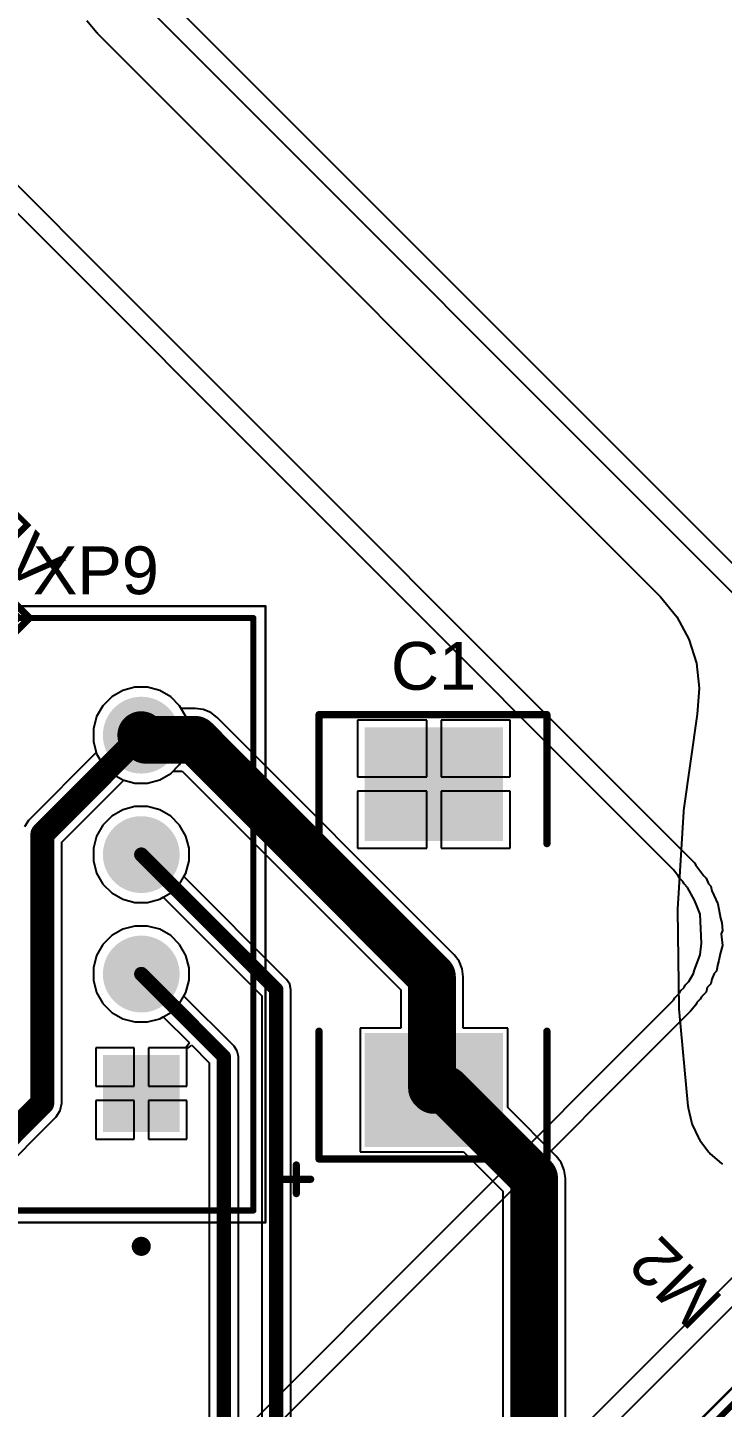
# Model space of a CAD drawing. Header units: millimetres. Extents: x 95 to 305, y 96 to 295.
# Drawn here: x 159.39 to 173.95, y 190.23 to 219.11 of the extents above; entities that cross this region are included whole.
import ezdxf

# ---------------------------------------------------------------- set-up
doc = ezdxf.new("R2010")
doc.units = ezdxf.units.MM
for name, color, linetype in [('BottomLayer', 5, 'Continuous'), ('BottomOverlay', 54, 'Continuous'), ('BottomPaste', 16, 'Continuous'), ('BottomSolder', 6, 'Continuous'), ('Mechanical1', 6, 'Continuous'), ('Mechanical11', 56, 'Continuous'), ('Mechanical13', 56, 'Continuous'), ('Mechanical15', 56, 'Continuous'), ('MultiLayer', 9, 'Continuous'), ('PadHoleLayer', 156, 'Continuous'), ('TopLayer', 1, 'Continuous'), ('TopOverlay', 2, 'Continuous'), ('TopPaste', 8, 'Continuous'), ('TopSolder', 216, 'Continuous')]:
    doc.layers.add(name, color=color, linetype=linetype)
doc.styles.add('Arial', font='arial.ttf', dxfattribs={"height": 0.2})

# ---------------------------------------------------------------- blocks, each defined once
blk = doc.blocks.new('JST_XH_2_36')
at = {"layer": 'BottomLayer'}
blk.add_hatch(color=5, dxfattribs=at).paths.add_polyline_path([(-2.038, 0.263), (-0.463, 0.263), (-0.463, -1.313), (-2.038, -1.313)])
h = blk.add_hatch(color=5, dxfattribs=at)
edge = h.paths.add_edge_path()
edge.add_arc((1.25, -0.525), 0.787, 0, 360)
at = {"layer": 'BottomSolder'}
blk.add_hatch(color=6, dxfattribs=at).paths.add_polyline_path([(-2.088, 0.313), (-0.413, 0.313), (-0.413, -1.363), (-2.088, -1.363)])
h = blk.add_hatch(color=6, dxfattribs=at)
edge = h.paths.add_edge_path()
edge.add_arc((1.25, -0.525), 0.837, 0, 360)
at = {"layer": 'MultiLayer'}
h = blk.add_hatch(color=9, dxfattribs=at)
edge = h.paths.add_edge_path()
edge.add_arc((1.25, -0.525), 0.787, 0, 360)
at = {"layer": 'PadHoleLayer'}
h = blk.add_hatch(color=156, dxfattribs=at)
edge = h.paths.add_edge_path()
edge.add_arc((-1.25, -0.525), 0.525, 0, 360)
h = blk.add_hatch(color=156, dxfattribs=at)
edge = h.paths.add_edge_path()
edge.add_arc((1.25, -0.525), 0.525, 0, 360)
at = {"layer": 'TopLayer'}
blk.add_hatch(color=1, dxfattribs=at).paths.add_polyline_path([(-2.038, 0.263), (-0.463, 0.263), (-0.463, -1.313), (-2.038, -1.313)])
h = blk.add_hatch(color=1, dxfattribs=at)
edge = h.paths.add_edge_path()
edge.add_arc((1.25, -0.525), 0.787, 0, 360)
at = {"layer": 'TopSolder'}
blk.add_hatch(color=216, dxfattribs=at).paths.add_polyline_path([(-2.088, 0.313), (-0.413, 0.313), (-0.413, -1.363), (-2.088, -1.363)])
h = blk.add_hatch(color=216, dxfattribs=at)
edge = h.paths.add_edge_path()
edge.add_arc((1.25, -0.525), 0.837, 0, 360)
at = {"layer": 'Mechanical13', "const_width": 0.127}
for points in [[(-3.7, 2.875), (-3.7, -2.875)], [(3.7, 2.875), (-3.7, 2.875)], [(3.7, 2.875), (3.7, -2.875)], [(3.7, -2.875), (-3.7, -2.875)]]:
    blk.add_lwpolyline(points, dxfattribs=at)
at = {"layer": 'Mechanical13'}
for points, const_width in [([(-3.732, 2.875, 1), (-3.668, 2.875, 1)], 0.0635), ([(-3.732, 2.875, 1), (-3.668, 2.875, 1)], 0.0635), ([(3.668, 2.875, 1), (3.732, 2.875, 1)], 0.0635), ([(3.668, 2.875, 1), (3.732, 2.875, 1)], 0.0635), ([(-4.35, -0.525, 1), (-4.55, -0.525, 1)], 0.2), ([(-4.6, -0.525, 1), (-4.5, -0.525, 1)], 0.1), ([(-4.4, -0.525, 1), (-4.3, -0.525, 1)], 0.1), ([(-3.732, -2.875, 1), (-3.668, -2.875, 1)], 0.0635), ([(-3.732, -2.875, 1), (-3.668, -2.875, 1)], 0.0635), ([(3.668, -2.875, 1), (3.732, -2.875, 1)], 0.0635), ([(3.668, -2.875, 1), (3.732, -2.875, 1)], 0.0635)]:
    blk.add_lwpolyline(points, format="xyb", close=True, dxfattribs=dict(at, const_width=const_width))
at = {"layer": 'Mechanical15', "const_width": 0.05}
for points in [[(-3.95, 3.125), (-3.95, -3.125)], [(3.95, 3.125), (-3.95, 3.125)], [(3.95, 3.125), (3.95, -3.125)], [(3.95, -3.125), (-3.95, -3.125)]]:
    blk.add_lwpolyline(points, dxfattribs=at)
at = {"layer": 'Mechanical15', "const_width": 0.025}
for points in [[(-3.962, 3.125, 1), (-3.938, 3.125, 1)], [(-3.962, 3.125, 1), (-3.938, 3.125, 1)], [(3.938, 3.125, 1), (3.963, 3.125, 1)], [(3.938, 3.125, 1), (3.963, 3.125, 1)], [(-3.962, -3.125, 1), (-3.938, -3.125, 1)], [(-3.962, -3.125, 1), (-3.938, -3.125, 1)], [(3.938, -3.125, 1), (3.963, -3.125, 1)], [(3.938, -3.125, 1), (3.963, -3.125, 1)]]:
    blk.add_lwpolyline(points, format="xyb", close=True, dxfattribs=at)
at = {"layer": 'TopOverlay', "const_width": 0.127}
for points in [[(-3.7, 2.875), (-3.7, -2.875)], [(3.7, 2.875), (-3.7, 2.875)], [(3.7, 2.875), (3.7, -2.875)], [(3.7, -2.875), (-3.7, -2.875)]]:
    blk.add_lwpolyline(points, dxfattribs=at)
at = {"layer": 'TopOverlay'}
for points, const_width in [([(-3.732, 2.875, 1), (-3.668, 2.875, 1)], 0.0635), ([(-3.732, 2.875, 1), (-3.668, 2.875, 1)], 0.0635), ([(3.668, 2.875, 1), (3.732, 2.875, 1)], 0.0635), ([(3.668, 2.875, 1), (3.732, 2.875, 1)], 0.0635), ([(-4.35, -0.525, 1), (-4.55, -0.525, 1)], 0.2), ([(-4.6, -0.525, 1), (-4.5, -0.525, 1)], 0.1), ([(-4.4, -0.525, 1), (-4.3, -0.525, 1)], 0.1), ([(-3.732, -2.875, 1), (-3.668, -2.875, 1)], 0.0635), ([(-3.732, -2.875, 1), (-3.668, -2.875, 1)], 0.0635), ([(3.668, -2.875, 1), (3.732, -2.875, 1)], 0.0635), ([(3.668, -2.875, 1), (3.732, -2.875, 1)], 0.0635)]:
    blk.add_lwpolyline(points, format="xyb", close=True, dxfattribs=dict(at, const_width=const_width))
blk = doc.blocks.new('JST_XH_4_43')
at = {"layer": 'BottomLayer'}
blk.add_hatch(color=5, dxfattribs=at).paths.add_polyline_path([(-4.504, 0.229), (-2.996, 0.229), (-2.996, -1.279), (-4.504, -1.279)])
h = blk.add_hatch(color=5, dxfattribs=at)
edge = h.paths.add_edge_path()
edge.add_arc((-1.25, -0.525), 0.754, 0, 360)
h = blk.add_hatch(color=5, dxfattribs=at)
edge = h.paths.add_edge_path()
edge.add_arc((1.25, -0.525), 0.754, 0, 360)
h = blk.add_hatch(color=5, dxfattribs=at)
edge = h.paths.add_edge_path()
edge.add_arc((3.75, -0.525), 0.754, 0, 360)
at = {"layer": 'BottomSolder'}
blk.add_hatch(color=6, dxfattribs=at).paths.add_polyline_path([(-4.554, 0.279), (-2.946, 0.279), (-2.946, -1.329), (-4.554, -1.329)])
h = blk.add_hatch(color=6, dxfattribs=at)
edge = h.paths.add_edge_path()
edge.add_arc((-1.25, -0.525), 0.804, 0, 360)
h = blk.add_hatch(color=6, dxfattribs=at)
edge = h.paths.add_edge_path()
edge.add_arc((1.25, -0.525), 0.804, 0, 360)
h = blk.add_hatch(color=6, dxfattribs=at)
edge = h.paths.add_edge_path()
edge.add_arc((3.75, -0.525), 0.804, 0, 360)
at = {"layer": 'MultiLayer'}
h = blk.add_hatch(color=9, dxfattribs=at)
edge = h.paths.add_edge_path()
edge.add_arc((-1.25, -0.525), 0.754, 0, 360)
h = blk.add_hatch(color=9, dxfattribs=at)
edge = h.paths.add_edge_path()
edge.add_arc((1.25, -0.525), 0.754, 0, 360)
h = blk.add_hatch(color=9, dxfattribs=at)
edge = h.paths.add_edge_path()
edge.add_arc((3.75, -0.525), 0.754, 0, 360)
at = {"layer": 'PadHoleLayer'}
h = blk.add_hatch(color=156, dxfattribs=at)
edge = h.paths.add_edge_path()
edge.add_arc((-3.75, -0.525), 0.5, 0, 360)
h = blk.add_hatch(color=156, dxfattribs=at)
edge = h.paths.add_edge_path()
edge.add_arc((-1.25, -0.525), 0.5, 0, 360)
h = blk.add_hatch(color=156, dxfattribs=at)
edge = h.paths.add_edge_path()
edge.add_arc((1.25, -0.525), 0.5, 0, 360)
h = blk.add_hatch(color=156, dxfattribs=at)
edge = h.paths.add_edge_path()
edge.add_arc((3.75, -0.525), 0.5, 0, 360)
at = {"layer": 'TopLayer'}
blk.add_hatch(color=1, dxfattribs=at).paths.add_polyline_path([(-4.504, 0.229), (-2.996, 0.229), (-2.996, -1.279), (-4.504, -1.279)])
h = blk.add_hatch(color=1, dxfattribs=at)
edge = h.paths.add_edge_path()
edge.add_arc((-1.25, -0.525), 0.754, 0, 360)
h = blk.add_hatch(color=1, dxfattribs=at)
edge = h.paths.add_edge_path()
edge.add_arc((1.25, -0.525), 0.754, 0, 360)
h = blk.add_hatch(color=1, dxfattribs=at)
edge = h.paths.add_edge_path()
edge.add_arc((3.75, -0.525), 0.754, 0, 360)
at = {"layer": 'TopSolder'}
blk.add_hatch(color=216, dxfattribs=at).paths.add_polyline_path([(-4.554, 0.279), (-2.946, 0.279), (-2.946, -1.329), (-4.554, -1.329)])
h = blk.add_hatch(color=216, dxfattribs=at)
edge = h.paths.add_edge_path()
edge.add_arc((-1.25, -0.525), 0.804, 0, 360)
h = blk.add_hatch(color=216, dxfattribs=at)
edge = h.paths.add_edge_path()
edge.add_arc((1.25, -0.525), 0.804, 0, 360)
h = blk.add_hatch(color=216, dxfattribs=at)
edge = h.paths.add_edge_path()
edge.add_arc((3.75, -0.525), 0.804, 0, 360)
at = {"layer": 'Mechanical13', "const_width": 0.127}
for points in [[(-6.2, 2.875), (-6.2, -2.875)], [(-6.2, 2.875), (6.2, 2.875)], [(6.2, 2.875), (6.2, -2.875)], [(-6.2, -2.875), (6.2, -2.875)]]:
    blk.add_lwpolyline(points, dxfattribs=at)
at = {"layer": 'Mechanical13'}
for points, const_width in [([(-6.232, 2.875, 1), (-6.168, 2.875, 1)], 0.0635), ([(-6.232, 2.875, 1), (-6.168, 2.875, 1)], 0.0635), ([(6.168, 2.875, 1), (6.232, 2.875, 1)], 0.0635), ([(6.168, 2.875, 1), (6.232, 2.875, 1)], 0.0635), ([(-6.85, -0.525, 1), (-7.05, -0.525, 1)], 0.2), ([(-7.1, -0.525, 1), (-7, -0.525, 1)], 0.1), ([(-6.9, -0.525, 1), (-6.8, -0.525, 1)], 0.1), ([(-6.232, -2.875, 1), (-6.168, -2.875, 1)], 0.0635), ([(-6.232, -2.875, 1), (-6.168, -2.875, 1)], 0.0635), ([(6.168, -2.875, 1), (6.232, -2.875, 1)], 0.0635), ([(6.168, -2.875, 1), (6.232, -2.875, 1)], 0.0635)]:
    blk.add_lwpolyline(points, format="xyb", close=True, dxfattribs=dict(at, const_width=const_width))
at = {"layer": 'Mechanical15', "const_width": 0.05}
for points in [[(-6.45, 3.125), (-6.45, -3.125)], [(-6.45, 3.125), (6.45, 3.125)], [(6.45, 3.125), (6.45, -3.125)], [(-6.45, -3.125), (6.45, -3.125)]]:
    blk.add_lwpolyline(points, dxfattribs=at)
at = {"layer": 'Mechanical15', "const_width": 0.025}
for points in [[(-6.462, 3.125, 1), (-6.438, 3.125, 1)], [(-6.462, 3.125, 1), (-6.438, 3.125, 1)], [(6.438, 3.125, 1), (6.462, 3.125, 1)], [(6.438, 3.125, 1), (6.462, 3.125, 1)], [(-6.462, -3.125, 1), (-6.438, -3.125, 1)], [(-6.462, -3.125, 1), (-6.438, -3.125, 1)], [(6.438, -3.125, 1), (6.462, -3.125, 1)], [(6.438, -3.125, 1), (6.462, -3.125, 1)]]:
    blk.add_lwpolyline(points, format="xyb", close=True, dxfattribs=at)
at = {"layer": 'TopOverlay', "const_width": 0.127}
for points in [[(-6.2, 2.875), (-6.2, -2.875)], [(-6.2, 2.875), (6.2, 2.875)], [(6.2, 2.875), (6.2, -2.875)], [(-6.2, -2.875), (6.2, -2.875)]]:
    blk.add_lwpolyline(points, dxfattribs=at)
at = {"layer": 'TopOverlay'}
for points, const_width in [([(-6.232, 2.875, 1), (-6.168, 2.875, 1)], 0.0635), ([(-6.232, 2.875, 1), (-6.168, 2.875, 1)], 0.0635), ([(6.168, 2.875, 1), (6.232, 2.875, 1)], 0.0635), ([(6.168, 2.875, 1), (6.232, 2.875, 1)], 0.0635), ([(-6.85, -0.525, 1), (-7.05, -0.525, 1)], 0.2), ([(-7.1, -0.525, 1), (-7, -0.525, 1)], 0.1), ([(-6.9, -0.525, 1), (-6.8, -0.525, 1)], 0.1), ([(-6.232, -2.875, 1), (-6.168, -2.875, 1)], 0.0635), ([(-6.232, -2.875, 1), (-6.168, -2.875, 1)], 0.0635), ([(6.168, -2.875, 1), (6.232, -2.875, 1)], 0.0635), ([(6.168, -2.875, 1), (6.232, -2.875, 1)], 0.0635)]:
    blk.add_lwpolyline(points, format="xyb", close=True, dxfattribs=dict(at, const_width=const_width))
blk = doc.blocks.new('DO_214AC__SMA__B_55')
at = {"layer": 'BottomLayer'}
for points in [[(-2.95, 1.047), (-0.95, 1.047), (-0.95, -1.053), (-2.95, -1.053)], [(0.95, 1.047), (2.95, 1.047), (2.95, -1.053), (0.95, -1.053)]]:
    blk.add_hatch(color=5, dxfattribs=at).paths.add_polyline_path(points)
at = {"layer": 'BottomPaste'}
for points in [[(-2.95, 1.047), (-0.95, 1.047), (-0.95, -1.053), (-2.95, -1.053)], [(0.95, 1.047), (2.95, 1.047), (2.95, -1.053), (0.95, -1.053)]]:
    blk.add_hatch(color=16, dxfattribs=at).paths.add_polyline_path(points)
at = {"layer": 'BottomSolder'}
for points in [[(-3, 1.097), (-0.9, 1.097), (-0.9, -1.103), (-3, -1.103)], [(0.9, 1.097), (3, 1.097), (3, -1.103), (0.9, -1.103)]]:
    blk.add_hatch(color=6, dxfattribs=at).paths.add_polyline_path(points)
at = {"layer": 'BottomOverlay'}
for points, const_width in [([(-3.25, -1.6), (-3.25, 1.6)], 0.15), ([(-0.9, 1.6), (-3.25, 1.6)], 0.15), ([(3.225, 1.6), (0.875, 1.6)], 0.15), ([(3.225, -1.6), (3.225, 1.6)], 0.15), ([(-0.725, -1.05), (-0.725, 1.05)], 0.12), ([(-0.9, -1.6), (-3.25, -1.6)], 0.15), ([(3.225, -1.6), (0.875, -1.6)], 0.15)]:
    blk.add_lwpolyline(points, dxfattribs=dict(at, const_width=const_width))
for points, const_width in [([(-3.288, 1.6, 1), (-3.213, 1.6, 1)], 0.075), ([(-3.288, 1.6, 1), (-3.213, 1.6, 1)], 0.075), ([(-0.938, 1.6, 1), (-0.863, 1.6, 1)], 0.075), ([(0.837, 1.6, 1), (0.913, 1.6, 1)], 0.075), ([(3.187, 1.6, 1), (3.262, 1.6, 1)], 0.075), ([(3.187, 1.6, 1), (3.262, 1.6, 1)], 0.075), ([(-0.755, 1.05, 1), (-0.695, 1.05, 1)], 0.06), ([(-0.755, -1.05, 1), (-0.695, -1.05, 1)], 0.06), ([(-3.288, -1.6, 1), (-3.213, -1.6, 1)], 0.075), ([(-3.288, -1.6, 1), (-3.213, -1.6, 1)], 0.075), ([(-0.938, -1.6, 1), (-0.863, -1.6, 1)], 0.075), ([(0.837, -1.6, 1), (0.913, -1.6, 1)], 0.075), ([(3.187, -1.6, 1), (3.262, -1.6, 1)], 0.075), ([(3.187, -1.6, 1), (3.262, -1.6, 1)], 0.075)]:
    blk.add_lwpolyline(points, format="xyb", close=True, dxfattribs=dict(at, const_width=const_width))
at = {"layer": 'Mechanical1', "const_width": 0.1}
for points in [[(-2.612, -1.45), (-2.612, 1.45)], [(2.588, 1.45), (-2.612, 1.45)], [(2.588, -1.45), (2.588, 1.45)], [(2.588, -1.45), (-2.612, -1.45)]]:
    blk.add_lwpolyline(points, dxfattribs=at)
at = {"layer": 'Mechanical1', "const_width": 0.05}
for points in [[(-2.637, 1.45, 1), (-2.587, 1.45, 1)], [(-2.637, 1.45, 1), (-2.587, 1.45, 1)], [(2.563, 1.45, 1), (2.613, 1.45, 1)], [(2.563, 1.45, 1), (2.613, 1.45, 1)], [(-2.637, -1.45, 1), (-2.587, -1.45, 1)], [(-2.637, -1.45, 1), (-2.587, -1.45, 1)], [(2.563, -1.45, 1), (2.613, -1.45, 1)], [(2.563, -1.45, 1), (2.613, -1.45, 1)]]:
    blk.add_lwpolyline(points, format="xyb", close=True, dxfattribs=at)
at = {"layer": 'Mechanical11', "const_width": 0.1}
for points in [[(-3.112, -1.45), (-3.112, 1.45)], [(3.088, 1.45), (-3.112, 1.45)], [(3.088, -1.45), (3.088, 1.45)], [(3.088, -1.45), (-3.112, -1.45)]]:
    blk.add_lwpolyline(points, dxfattribs=at)
at = {"layer": 'Mechanical11', "const_width": 0.05}
for points in [[(-3.137, 1.45, 1), (-3.087, 1.45, 1)], [(-3.137, 1.45, 1), (-3.087, 1.45, 1)], [(3.063, 1.45, 1), (3.113, 1.45, 1)], [(3.063, 1.45, 1), (3.113, 1.45, 1)], [(-3.137, -1.45, 1), (-3.087, -1.45, 1)], [(-3.137, -1.45, 1), (-3.087, -1.45, 1)], [(3.063, -1.45, 1), (3.113, -1.45, 1)], [(3.063, -1.45, 1), (3.113, -1.45, 1)]]:
    blk.add_lwpolyline(points, format="xyb", close=True, dxfattribs=at)
blk = doc.blocks.new('CAP_TANT_D_196')
at = {"layer": 'TopLayer'}
for points in [[(-4.323, 1.391), (-2.037, 1.391), (-2.037, -1.403), (-4.323, -1.403)], [(2.077, 1.391), (4.363, 1.391), (4.363, -1.403), (2.077, -1.403)]]:
    blk.add_hatch(color=1, dxfattribs=at).paths.add_polyline_path(points)
at = {"layer": 'TopPaste'}
for points in [[(-4.323, 1.391), (-2.037, 1.391), (-2.037, -1.403), (-4.323, -1.403)], [(2.077, 1.391), (4.363, 1.391), (4.363, -1.403), (2.077, -1.403)]]:
    blk.add_hatch(color=8, dxfattribs=at).paths.add_polyline_path(points)
at = {"layer": 'TopSolder'}
for points in [[(-4.373, 1.441), (-1.987, 1.441), (-1.987, -1.453), (-4.373, -1.453)], [(2.027, 1.441), (4.413, 1.441), (4.413, -1.453), (2.027, -1.453)]]:
    blk.add_hatch(color=216, dxfattribs=at).paths.add_polyline_path(points)
at = {"layer": 'TopOverlay', "const_width": 0.15}
for points in [[(-5.05, 3.175), (-5.05, 2.575)], [(-4.75, 2.875), (-5.35, 2.875)], [(-4.625, 2.4), (-1.95, 2.4)], [(-4.625, 2.4), (-4.625, -2.375)], [(1.975, 2.4), (4.675, 2.4)], [(4.675, 2.4), (4.675, -2.375)], [(-4.625, -2.375), (-1.95, -2.375)], [(1.975, -2.375), (4.675, -2.375)]]:
    blk.add_lwpolyline(points, dxfattribs=at)
at = {"layer": 'TopOverlay', "const_width": 0.075}
for points in [[(-5.088, 3.175, 1), (-5.012, 3.175, 1)], [(-5.388, 2.875, 1), (-5.313, 2.875, 1)], [(-4.788, 2.875, 1), (-4.713, 2.875, 1)], [(-5.088, 2.575, 1), (-5.012, 2.575, 1)], [(-4.663, 2.4, 1), (-4.588, 2.4, 1)], [(-4.663, 2.4, 1), (-4.588, 2.4, 1)], [(-1.987, 2.4, 1), (-1.912, 2.4, 1)], [(1.937, 2.4, 1), (2.013, 2.4, 1)], [(4.638, 2.4, 1), (4.713, 2.4, 1)], [(4.638, 2.4, 1), (4.713, 2.4, 1)], [(-4.663, -2.375, 1), (-4.588, -2.375, 1)], [(-4.663, -2.375, 1), (-4.588, -2.375, 1)], [(-1.987, -2.375, 1), (-1.912, -2.375, 1)], [(1.937, -2.375, 1), (2.013, -2.375, 1)], [(4.638, -2.375, 1), (4.713, -2.375, 1)], [(4.638, -2.375, 1), (4.713, -2.375, 1)]]:
    blk.add_lwpolyline(points, format="xyb", close=True, dxfattribs=at)

msp = doc.modelspace()

# ---------------------------------------------------------------- linework, layer by layer
at = {"layer": 'BottomLayer'}
for p, q in [((160.633, 219.261), (160.839, 219.004)), ((160.839, 219.004), (160.85, 218.995)), ((160.85, 218.995), (160.857, 218.983)), ((160.857, 218.983), (172.648, 207.193)), ((172.648, 207.193), (172.991, 206.776)), ((172.991, 206.776), (173.243, 206.312)), ((173.243, 206.312), (173.4, 205.809)), ((173.4, 205.809), (173.459, 205.285)), ((161.155, 205.103), (160.968, 204.916)), ((161.383, 205.236), (161.155, 205.103)), ((161.639, 205.304), (161.383, 205.236)), ((161.903, 205.304), (161.639, 205.304)), ((162.159, 205.236), (161.903, 205.304)), ((162.387, 205.103), (162.159, 205.236)), ((162.574, 204.916), (162.387, 205.103)), ((173.459, 205.285), (173.415, 204.742)), ((160.968, 204.916), (160.835, 204.688)), ((162.707, 204.688), (162.574, 204.916)), ((160.835, 204.688), (160.767, 204.432)), ((162.775, 204.432), (162.707, 204.688)), ((173.415, 204.742), (173.133, 202.722)), ((160.767, 204.432), (160.767, 204.168)), ((162.775, 204.168), (162.775, 204.432)), ((160.829, 203.935), (159.41, 202.516)), ((160.767, 204.168), (160.829, 203.935)), ((162.574, 203.684), (162.707, 203.912)), ((162.707, 203.912), (162.775, 204.168)), ((162.387, 203.497), (162.574, 203.684)), ((160.106, 202.059), (161.406, 203.358)), ((161.406, 203.358), (161.639, 203.296)), ((161.903, 203.296), (162.159, 203.364)), ((162.159, 203.364), (162.387, 203.497)), ((161.639, 203.296), (161.903, 203.296)), ((161.639, 202.804), (161.383, 202.736)), ((161.903, 202.804), (161.639, 202.804)), ((162.159, 202.736), (161.903, 202.804)), ((159.41, 202.516), (159.322, 202.384)), ((161.155, 202.603), (160.968, 202.416)), ((161.383, 202.736), (161.155, 202.603)), ((162.387, 202.603), (162.159, 202.736)), ((162.574, 202.416), (162.387, 202.603)), ((173.131, 202.702), (173.003, 200.659)), ((173.133, 202.712), (173.131, 202.702)), ((173.133, 202.722), (173.133, 202.712)), ((160.835, 202.188), (160.767, 201.932)), ((160.968, 202.416), (160.835, 202.188)), ((162.707, 202.188), (162.574, 202.416)), ((162.775, 201.932), (162.707, 202.188)), ((160.106, 196.599), (160.106, 202.059)), ((160.767, 201.932), (160.767, 201.668)), ((162.775, 201.668), (162.775, 201.932)), ((160.767, 201.668), (160.835, 201.412)), ((162.707, 201.412), (162.775, 201.668)), ((160.835, 201.412), (160.968, 201.184)), ((162.574, 201.184), (162.707, 201.412)), ((160.968, 201.184), (161.155, 200.997)), ((162.387, 200.997), (162.574, 201.184)), ((161.155, 200.997), (161.383, 200.864)), ((161.383, 200.864), (161.639, 200.796)), ((161.639, 200.796), (161.903, 200.796)), ((161.903, 200.796), (162.159, 200.864)), ((162.159, 200.864), (162.387, 200.997)), ((173.003, 200.659), (173.005, 200.649)), ((173.005, 200.649), (173.003, 200.639)), ((173.003, 200.639), (173.032, 198.592)), ((161.383, 200.236), (161.155, 200.103)), ((161.639, 200.304), (161.383, 200.236)), ((161.903, 200.304), (161.639, 200.304)), ((162.159, 200.236), (161.903, 200.304)), ((162.387, 200.103), (162.159, 200.236)), ((160.968, 199.916), (160.835, 199.688)), ((161.155, 200.103), (160.968, 199.916)), ((162.574, 199.916), (162.387, 200.103)), ((162.707, 199.688), (162.574, 199.916)), ((160.835, 199.688), (160.767, 199.432)), ((162.775, 199.432), (162.707, 199.688)), ((160.767, 199.432), (160.767, 199.168)), ((162.775, 199.168), (162.775, 199.432)), ((160.767, 199.168), (160.835, 198.912)), ((162.707, 198.912), (162.775, 199.168)), ((160.835, 198.912), (160.968, 198.684)), ((162.574, 198.684), (162.707, 198.912)), ((160.968, 198.684), (161.155, 198.497)), ((161.155, 198.497), (161.383, 198.364)), ((162.159, 198.364), (162.387, 198.497)), ((162.387, 198.497), (162.574, 198.684)), ((173.032, 198.592), (173.034, 198.583)), ((173.034, 198.583), (173.033, 198.573)), ((173.033, 198.573), (173.219, 196.534)), ((161.383, 198.364), (161.639, 198.296)), ((161.639, 198.296), (161.903, 198.296)), ((161.903, 198.296), (162.159, 198.364)), ((161.621, 197.754), (160.817, 197.754)), ((160.817, 197.754), (160.817, 196.95)), ((161.621, 196.95), (161.621, 197.754)), ((162.725, 197.754), (161.921, 197.754)), ((161.921, 197.754), (161.921, 196.95)), ((162.725, 196.95), (162.725, 197.754)), ((160.817, 196.95), (161.621, 196.95)), ((161.921, 196.95), (162.725, 196.95)), ((159.987, 196.31), (160.075, 196.443)), ((160.075, 196.443), (160.106, 196.599)), ((161.621, 196.65), (160.817, 196.65)), ((160.817, 196.65), (160.817, 195.846)), ((161.621, 195.846), (161.621, 196.65)), ((162.725, 196.65), (161.921, 196.65)), ((161.921, 196.65), (161.921, 195.846)), ((162.725, 195.846), (162.725, 196.65)), ((173.219, 196.534), (173.224, 196.516)), ((173.224, 196.516), (173.224, 196.498)), ((173.224, 196.498), (173.295, 196.198)), ((157.224, 193.547), (159.987, 196.31)), ((159.987, 196.31), (159.987, 196.31)), ((173.295, 196.198), (173.306, 196.174)), ((173.306, 196.174), (173.313, 196.149)), ((173.313, 196.149), (173.443, 195.869)), ((160.817, 195.846), (161.621, 195.846)), ((161.921, 195.846), (162.725, 195.846)), ((173.443, 195.869), (173.459, 195.848)), ((173.459, 195.848), (173.47, 195.824)), ((173.47, 195.824), (173.656, 195.578)), ((173.656, 195.578), (173.675, 195.56)), ((173.675, 195.56), (173.691, 195.539)), ((173.691, 195.539), (173.923, 195.336)), ((173.923, 195.336), (173.946, 195.323))]:
    msp.add_line(p, q, dxfattribs=at)
at = {"layer": 'BottomLayer', "const_width": 0.5}
for points in [[(159.699, 202.228), (161.771, 204.3)], [(159.699, 196.599), (159.699, 202.228)], [(156.8, 193.7), (159.699, 196.599)]]:
    msp.add_lwpolyline(points, dxfattribs=at)
at = {"layer": 'BottomLayer', "const_width": 0.25}
for points in [[(161.646, 204.3, 1), (161.896, 204.3, 1)], [(159.574, 202.228, 1), (159.824, 202.228, 1)], [(159.574, 202.228, 1), (159.824, 202.228, 1)], [(159.574, 196.599, 1), (159.824, 196.599, 1)], [(159.574, 196.599, 1), (159.824, 196.599, 1)]]:
    msp.add_lwpolyline(points, format="xyb", close=True, dxfattribs=at)
at = {"layer": 'BottomOverlay'}
for p, q in [((160.801, 221.242), (175.198, 206.845)), ((174.711, 206.723), (160.339, 221.096)), ((156.846, 218.139), (161.398, 213.587)), ((172.91, 201.49), (156.7, 217.7)), ((161.398, 213.587), (161.41, 213.575)), ((161.41, 213.575), (173.36, 201.624)), ((173.36, 201.624), (173.385, 201.576)), ((173.02, 201.357), (172.91, 201.49)), ((173.044, 201.308), (173.02, 201.357)), ((173.117, 201.235), (173.044, 201.308)), ((173.385, 201.576), (173.494, 201.442)), ((173.494, 201.442), (173.555, 201.357)), ((173.555, 201.357), (173.604, 201.308)), ((173.604, 201.308), (173.652, 201.186)), ((173.141, 201.186), (173.117, 201.235)), ((173.214, 201.113), (173.141, 201.186)), ((173.36, 200.845), (173.214, 201.113)), ((173.652, 201.186), (173.701, 201.137)), ((173.701, 201.137), (173.725, 201.04)), ((173.725, 201.04), (173.847, 200.772)), ((173.409, 200.724), (173.36, 200.845)), ((173.847, 200.772), (173.908, 200.468)), ((173.482, 200.553), (173.409, 200.724)), ((173.506, 199.945), (173.482, 200.553)), ((173.908, 200.468), (173.932, 200.371)), ((173.945, 200.213), (173.92, 200.14)), ((173.932, 200.371), (173.945, 200.213)), ((173.482, 199.701), (173.506, 199.945)), ((173.945, 199.896), (173.896, 199.726)), ((173.92, 200.14), (173.945, 199.896)), ((173.36, 199.385), (173.482, 199.701)), ((173.872, 199.58), (173.847, 199.507)), ((173.896, 199.726), (173.872, 199.58)), ((173.239, 199.142), (173.336, 199.312)), ((173.336, 199.312), (173.36, 199.385)), ((173.774, 199.312), (173.725, 199.19)), ((173.823, 199.361), (173.774, 199.312)), ((173.847, 199.507), (173.823, 199.361)), ((173.068, 198.947), (173.141, 199.02)), ((173.141, 199.02), (173.166, 199.069)), ((173.166, 199.069), (173.239, 199.142)), ((173.628, 199.02), (173.604, 198.923)), ((173.701, 199.093), (173.628, 199.02)), ((173.725, 199.19), (173.701, 199.093)), ((156.615, 182.445), (172.922, 198.752)), ((172.922, 198.752), (172.947, 198.801)), ((172.947, 198.801), (173.044, 198.898)), ((173.044, 198.898), (173.068, 198.947)), ((173.409, 198.703), (173.385, 198.655)), ((173.482, 198.777), (173.409, 198.703)), ((173.506, 198.825), (173.482, 198.777)), ((173.604, 198.923), (173.506, 198.825)), ((173.275, 198.521), (156.846, 182.092)), ((173.385, 198.655), (173.275, 198.521)), ((160.765, 179.56), (174.76, 193.556)), ((175.149, 193.337), (161.069, 179.256))]:
    msp.add_line(p, q, dxfattribs=at)
at = {"layer": 'TopLayer'}
for p, q in [((160.633, 219.261), (160.839, 219.004)), ((160.839, 219.004), (160.85, 218.995)), ((160.85, 218.995), (160.857, 218.983)), ((160.857, 218.983), (172.648, 207.193)), ((172.648, 207.193), (172.991, 206.776)), ((172.991, 206.776), (173.243, 206.312)), ((173.243, 206.312), (173.4, 205.809)), ((173.4, 205.809), (173.459, 205.285)), ((161.155, 205.103), (160.968, 204.916)), ((161.383, 205.236), (161.155, 205.103)), ((161.639, 205.304), (161.383, 205.236)), ((161.903, 205.304), (161.639, 205.304)), ((162.159, 205.236), (161.903, 205.304)), ((162.387, 205.103), (162.159, 205.236)), ((162.574, 204.916), (162.387, 205.103)), ((173.459, 205.285), (173.415, 204.742)), ((160.968, 204.916), (160.835, 204.688)), ((162.608, 204.858), (162.574, 204.916)), ((162.897, 204.858), (162.608, 204.858)), ((163.067, 204.836), (162.897, 204.858)), ((163.225, 204.771), (163.067, 204.836)), ((163.361, 204.666), (163.225, 204.771)), ((160.835, 204.688), (160.767, 204.432)), ((168.325, 199.703), (163.361, 204.666)), ((167.75, 204.617), (166.303, 204.617)), ((166.303, 204.617), (166.303, 203.424)), ((167.75, 203.424), (167.75, 204.617)), ((169.497, 204.617), (168.05, 204.617)), ((168.05, 204.617), (168.05, 203.424)), ((169.497, 203.424), (169.497, 204.617)), ((173.415, 204.742), (173.133, 202.722)), ((160.767, 204.432), (160.767, 204.168)), ((160.767, 204.168), (160.835, 203.912)), ((160.835, 203.912), (160.968, 203.684)), ((160.968, 203.684), (161.155, 203.497)), ((161.155, 203.497), (161.383, 203.364)), ((161.383, 203.364), (161.639, 203.296)), ((161.903, 203.296), (162.159, 203.364)), ((162.159, 203.364), (162.387, 203.497)), ((162.387, 203.497), (162.438, 203.547)), ((162.438, 203.547), (162.626, 203.547)), ((162.626, 203.547), (167.205, 198.967)), ((166.303, 203.424), (167.75, 203.424)), ((168.05, 203.424), (169.497, 203.424)), ((161.639, 203.296), (161.903, 203.296)), ((167.75, 203.124), (166.303, 203.124)), ((166.303, 203.124), (166.303, 201.931)), ((167.75, 201.931), (167.75, 203.124)), ((169.497, 203.124), (168.05, 203.124)), ((168.05, 203.124), (168.05, 201.931)), ((169.497, 201.931), (169.497, 203.124)), ((161.639, 202.804), (161.383, 202.736)), ((161.903, 202.804), (161.639, 202.804)), ((162.159, 202.736), (161.903, 202.804)), ((161.155, 202.603), (160.968, 202.416)), ((161.383, 202.736), (161.155, 202.603)), ((162.387, 202.603), (162.159, 202.736)), ((162.574, 202.416), (162.387, 202.603)), ((173.131, 202.702), (173.003, 200.659)), ((173.133, 202.712), (173.131, 202.702)), ((173.133, 202.722), (173.133, 202.712)), ((160.835, 202.188), (160.767, 201.932)), ((160.968, 202.416), (160.835, 202.188)), ((162.707, 202.188), (162.574, 202.416)), ((162.775, 201.932), (162.707, 202.188)), ((160.767, 201.932), (160.767, 201.668)), ((162.775, 201.668), (162.775, 201.932)), ((166.303, 201.931), (167.75, 201.931)), ((168.05, 201.931), (169.497, 201.931)), ((160.767, 201.668), (160.835, 201.412)), ((162.707, 201.412), (162.775, 201.668)), ((160.835, 201.412), (160.968, 201.184)), ((162.664, 201.339), (162.707, 201.412)), ((164.816, 199.187), (162.664, 201.339)), ((160.968, 201.184), (161.155, 200.997)), ((161.155, 200.997), (161.383, 200.864)), ((161.383, 200.864), (161.639, 200.796)), ((161.639, 200.796), (161.903, 200.796)), ((161.903, 200.796), (162.159, 200.864)), ((162.159, 200.864), (162.232, 200.907)), ((162.232, 200.907), (164.294, 198.844)), ((173.003, 200.659), (173.005, 200.649)), ((173.005, 200.649), (173.003, 200.639)), ((173.003, 200.639), (173.032, 198.592)), ((161.383, 200.236), (161.155, 200.103)), ((161.639, 200.304), (161.383, 200.236)), ((161.903, 200.304), (161.639, 200.304)), ((162.159, 200.236), (161.903, 200.304)), ((162.387, 200.103), (162.159, 200.236)), ((160.968, 199.916), (160.835, 199.688)), ((161.155, 200.103), (160.968, 199.916)), ((162.574, 199.916), (162.387, 200.103)), ((162.707, 199.688), (162.574, 199.916)), ((160.835, 199.688), (160.767, 199.432)), ((162.775, 199.432), (162.707, 199.688)), ((168.429, 199.567), (168.325, 199.703)), ((160.767, 199.432), (160.767, 199.168)), ((162.775, 199.168), (162.775, 199.432)), ((168.494, 199.409), (168.429, 199.567)), ((168.517, 199.239), (168.494, 199.409)), ((160.767, 199.168), (160.835, 198.912)), ((162.707, 198.912), (162.775, 199.168)), ((164.883, 199.088), (164.816, 199.187)), ((164.816, 199.187), (164.816, 199.187)), ((164.906, 198.971), (164.883, 199.088)), ((168.517, 198.167), (168.517, 199.239)), ((160.835, 198.912), (160.968, 198.684)), ((162.664, 198.839), (162.707, 198.912)), ((163.716, 197.787), (162.664, 198.839)), ((164.294, 198.844), (164.294, 187.289)), ((164.906, 187.162), (164.906, 198.971)), ((164.906, 198.971), (164.906, 198.971)), ((167.205, 198.967), (167.205, 198.167)), ((160.968, 198.684), (161.155, 198.497)), ((161.155, 198.497), (161.383, 198.364)), ((173.032, 198.592), (173.034, 198.583)), ((173.034, 198.583), (173.033, 198.573)), ((173.033, 198.573), (173.219, 196.534)), ((161.383, 198.364), (161.639, 198.296)), ((161.639, 198.296), (161.903, 198.296)), ((161.903, 198.296), (162.159, 198.364)), ((162.159, 198.364), (162.232, 198.407)), ((162.232, 198.407), (162.78, 197.858)), ((167.205, 198.167), (166.353, 198.167)), ((166.353, 198.167), (166.353, 195.581)), ((169.447, 198.167), (168.517, 198.167)), ((169.447, 196.508), (169.447, 198.167)), ((162.78, 197.858), (162.705, 197.754)), ((161.621, 197.754), (160.817, 197.754)), ((160.817, 197.754), (160.817, 196.95)), ((161.621, 196.95), (161.621, 197.754)), ((162.606, 197.754), (161.921, 197.754)), ((161.921, 197.754), (161.921, 196.95)), ((162.705, 197.754), (162.606, 197.754)), ((162.725, 197.734), (162.829, 197.809)), ((162.725, 197.629), (162.725, 197.734)), ((162.725, 196.95), (162.725, 197.629)), ((162.829, 197.809), (163.194, 197.444)), ((163.783, 197.688), (163.716, 197.787)), ((163.806, 197.571), (163.783, 197.688)), ((163.806, 187.4), (163.806, 197.571)), ((163.806, 197.571), (163.806, 197.571)), ((163.194, 197.444), (163.194, 187.527)), ((160.817, 196.95), (161.621, 196.95)), ((161.921, 196.95), (162.725, 196.95)), ((161.621, 196.65), (160.817, 196.65)), ((160.817, 196.65), (160.817, 195.846)), ((161.621, 195.846), (161.621, 196.65)), ((162.725, 196.65), (161.921, 196.65)), ((161.921, 196.65), (161.921, 195.846)), ((162.725, 195.846), (162.725, 196.65)), ((170.464, 195.491), (169.447, 196.508)), ((173.219, 196.534), (173.224, 196.516)), ((173.224, 196.516), (173.224, 196.498)), ((173.224, 196.498), (173.295, 196.198)), ((173.295, 196.198), (173.306, 196.174)), ((173.306, 196.174), (173.313, 196.149)), ((173.313, 196.149), (173.443, 195.869)), ((160.817, 195.846), (161.621, 195.846)), ((161.921, 195.846), (162.725, 195.846)), ((173.443, 195.869), (173.459, 195.848)), ((173.459, 195.848), (173.47, 195.824)), ((173.47, 195.824), (173.656, 195.578)), ((166.353, 195.581), (168.52, 195.581)), ((168.52, 195.581), (169.344, 194.756)), ((173.656, 195.578), (173.675, 195.56)), ((173.675, 195.56), (173.691, 195.539)), ((173.691, 195.539), (173.923, 195.336)), ((170.568, 195.356), (170.464, 195.491)), ((170.633, 195.197), (170.568, 195.356)), ((173.923, 195.336), (173.946, 195.323)), ((170.656, 195.028), (170.633, 195.197)), ((170.656, 186.472), (170.656, 195.028)), ((169.344, 194.756), (169.344, 186.2))]:
    msp.add_line(p, q, dxfattribs=at)
for points, const_width in [([(161.771, 204.3), (161.868, 204.203)], 1), ([(161.868, 204.203), (162.897, 204.203)], 1), ([(162.897, 204.203), (167.861, 199.239)], 1), ([(161.771, 201.8), (164.6, 198.971)], 0.3), ([(167.861, 196.913), (167.861, 199.239)], 1), ([(161.771, 199.3), (163.5, 197.571)], 0.3), ([(164.6, 187.162), (164.6, 198.971)], 0.3), ([(163.5, 187.4), (163.5, 197.571)], 0.3), ([(167.861, 196.913), (167.9, 196.874)], 1), ([(168.154, 196.874), (170, 195.028)], 1), ([(170, 186.2), (170, 195.028)], 1)]:
    msp.add_lwpolyline(points, dxfattribs=dict(at, const_width=const_width))
for points, const_width in [([(161.521, 204.3, 1), (162.021, 204.3, 1)], 0.5), ([(161.618, 204.203, 1), (162.118, 204.203, 1)], 0.5), ([(161.618, 204.203, 1), (162.118, 204.203, 1)], 0.5), ([(162.647, 204.203, 1), (163.147, 204.203, 1)], 0.5), ([(162.647, 204.203, 1), (163.147, 204.203, 1)], 0.5), ([(161.696, 201.8, 1), (161.846, 201.8, 1)], 0.15), ([(167.611, 199.239, 1), (168.111, 199.239, 1)], 0.5), ([(167.611, 199.239, 1), (168.111, 199.239, 1)], 0.5), ([(161.696, 199.3, 1), (161.846, 199.3, 1)], 0.15), ([(164.525, 198.971, 1), (164.675, 198.971, 1)], 0.15), ([(164.525, 198.971, 1), (164.675, 198.971, 1)], 0.15), ([(163.425, 197.571, 1), (163.575, 197.571, 1)], 0.15), ([(163.425, 197.571, 1), (163.575, 197.571, 1)], 0.15), ([(167.611, 196.913, 1), (168.111, 196.913, 1)], 0.5), ([(167.611, 196.913, 1), (168.111, 196.913, 1)], 0.5), ([(167.65, 196.874, 1), (168.15, 196.874, 1)], 0.5), ([(167.904, 196.874, 1), (168.404, 196.874, 1)], 0.5), ([(169.75, 195.028, 1), (170.25, 195.028, 1)], 0.5), ([(169.75, 195.028, 1), (170.25, 195.028, 1)], 0.5)]:
    msp.add_lwpolyline(points, format="xyb", close=True, dxfattribs=dict(at, const_width=const_width))

# ---------------------------------------------------------------- block references
for name, p, rotation in [('DO_214AC__SMA__B_55', (156, 205.587), 225), ('JST_XH_4_43', (161.246, 200.55), 90), ('CAP_TANT_D_196', (167.894, 200.054), 90), ('JST_XH_2_36', (176.7, 187.6), 135)]:
    msp.add_blockref(name, p, dxfattribs=dict(rotation=rotation))

# ---------------------------------------------------------------- texts
at = {"layer": 'BottomOverlay', "style": 'Arial', "text_generation_flag": 2}
msp.add_text('VD5', height=1, rotation=315, dxfattribs=at).set_placement((159.5, 207.25))
at = {"layer": 'TopOverlay', "style": 'Arial'}
for s, p in [('XP9', (159.5, 207.25)), ('C1', (167, 205.25))]:
    msp.add_text(s, height=1, dxfattribs=at).set_placement(p)
msp.add_text('M2', height=1, rotation=135, dxfattribs=at).set_placement((174, 192.5))

doc.saveas('drawing.dxf')
